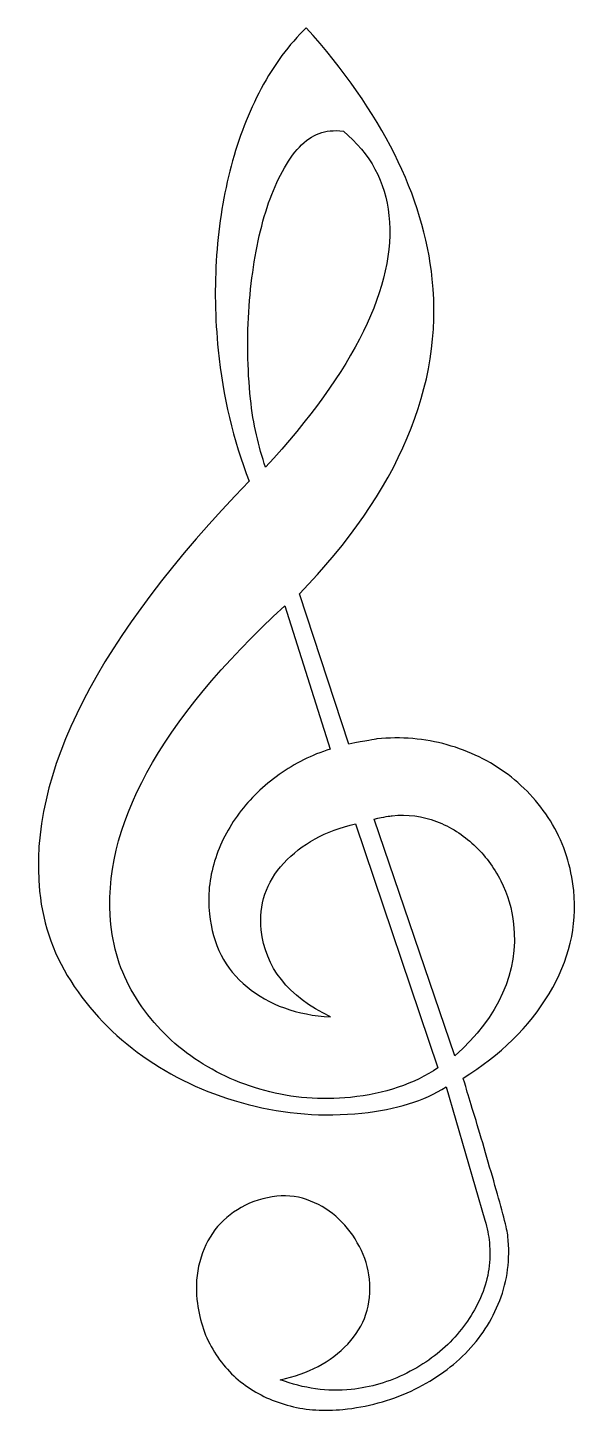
# Model space of a CAD drawing. Header units: centimetres. Extents: x -3 to 2.9, y -7.4 to 7.4.
import ezdxf

# ---------------------------------------------------------------- set-up
doc = ezdxf.new("R2010")
doc.units = ezdxf.units.CM
doc.header["$MEASUREMENT"] = 0
doc.layers.add('Camada 1', color=7, linetype='Continuous')

msp = doc.modelspace()

# ---------------------------------------------------------------- linework, layer by layer
at = {"layer": 'Camada 1'}
for points, knots in [([(0.5975, -4.23776), (0.17938, -4.2802), (-0.22877, -4.24908), (-0.62773, -4.145), (-0.62773, -4.145), (-1.02582, -4.04052), (-1.38446, -3.88028), (-1.70154, -3.66486), (-1.70154, -3.66486), (-2.0193, -3.44973), (-2.28426, -3.18599), (-2.49555, -2.87548), (-2.49555, -2.87548), (-2.70669, -2.56489), (-2.83067, -2.22344), (-2.86851, -1.85268), (-2.86851, -1.85268), (-2.99694, -0.59416), (-2.24579, 0.87639), (-0.6145, 2.5575), (-0.6145, 2.5575), (-0.78653, 2.99909), (-0.89739, 3.46783), (-0.94817, 3.96418), (-0.94817, 3.96418), (-0.98304, 4.30838), (-0.98889, 4.6494), (-0.96518, 4.9873), (-0.96518, 4.9873), (-0.94171, 5.32488), (-0.88951, 5.64426), (-0.80913, 5.94536), (-0.80913, 5.94536), (-0.72899, 6.24669), (-0.62114, 6.52377), (-0.48568, 6.77811), (-0.48568, 6.77811), (-0.35051, 7.03184), (-0.18885, 7.25026), (-0.00102, 7.43306), (-0.00102, 7.43306), (0.8104, 6.52377), (1.26221, 5.62254), (1.35351, 4.72979), (1.35351, 4.72979), (1.4708, 3.58063), (0.99468, 2.45271), (-0.07471, 1.34617), (-0.07471, 1.34617), (-0.07471, 1.34617), (0.45462, -0.27046), (0.45462, -0.27046), (0.45462, -0.27046), (0.6411, -0.23524), (0.74225, -0.21675), (0.75796, -0.21514), (0.75796, -0.21514), (1.019, -0.18871), (1.27059, -0.20921), (1.51231, -0.27742), (1.51231, -0.27742), (1.75372, -0.3447), (1.97258, -0.45191), (2.16744, -0.59862), (2.16744, -0.59862), (2.36191, -0.74536), (2.52217, -0.92432), (2.64663, -1.13586), (2.64663, -1.13586), (2.77149, -1.34827), (2.84681, -1.58433), (2.87356, -1.84582), (2.87356, -1.84582), (2.91269, -2.22698), (2.82461, -2.597), (2.60998, -2.95429), (2.60998, -2.95429), (2.39532, -3.31142), (2.08648, -3.61366), (1.68391, -3.8611), (1.68391, -3.8611), (1.68272, -3.85025), (1.69238, -3.88089), (1.71299, -3.9528), (1.71299, -3.9528), (1.73336, -4.02498), (1.7608, -4.11684), (1.79639, -4.2299), (1.79639, -4.2299), (1.83169, -4.34245), (1.86976, -4.4693), (1.91069, -4.61042), (1.91069, -4.61042), (1.95117, -4.75147), (1.99004, -4.88654), (2.02732, -5.01449), (2.02732, -5.01449), (2.06444, -5.14268), (2.09548, -5.25666), (2.12191, -5.35707), (2.12191, -5.35707), (2.14792, -5.45782), (2.16263, -5.52601), (2.16647, -5.56286), (2.16647, -5.56286), (2.19145, -5.80863), (2.16216, -6.03885), (2.07842, -6.25279), (2.07842, -6.25279), (1.99436, -6.46792), (1.87136, -6.6575), (1.70874, -6.8217), (1.70874, -6.8217), (1.54613, -6.98598), (1.35102, -7.12097), (1.12451, -7.22585), (1.12451, -7.22585), (0.89739, -7.33113), (0.65395, -7.39717), (0.39217, -7.42365), (0.39217, -7.42365), (0.19408, -7.44402), (0.00543, -7.43132), (-0.17314, -7.3864), (-0.17314, -7.3864), (-0.35202, -7.34089), (-0.51247, -7.26771), (-0.65471, -7.16592), (-0.65471, -7.16592), (-0.79785, -7.06382), (-0.91472, -6.93433), (-1.00737, -6.77725), (-1.00737, -6.77725), (-1.09934, -6.62009), (-1.15649, -6.44208), (-1.17684, -6.24337), (-1.17684, -6.24337), (-1.19137, -6.10208), (-1.18131, -5.96622), (-1.14707, -5.83546), (-1.14707, -5.83546), (-1.11259, -5.70526), (-1.05862, -5.59122), (-0.98406, -5.49407), (-0.98406, -5.49407), (-0.90926, -5.39652), (-0.81515, -5.31558), (-0.70006, -5.25084), (-0.70006, -5.25084), (-0.58542, -5.18604), (-0.45746, -5.14683), (-0.31657, -5.13215), (-0.31657, -5.13215), (-0.191, -5.11948), (-0.07014, -5.13638), (0.04498, -5.18292), (0.04498, -5.18292), (0.16007, -5.2289), (0.26218, -5.29397), (0.35004, -5.37747), (0.35004, -5.37747), (0.43793, -5.46129), (0.51088, -5.5594), (0.56991, -5.67251), (0.56991, -5.67251), (0.62883, -5.78538), (0.66482, -5.90201), (0.6772, -6.0224), (0.6772, -6.0224), (0.70482, -6.29484), (0.62674, -6.5272), (0.44355, -6.72037), (0.44355, -6.72037), (0.25996, -6.91365), (0.01842, -7.04152), (-0.28128, -7.10378), (-0.28128, -7.10378), (-0.02863, -7.19948), (0.22537, -7.2347), (0.48128, -7.20874), (0.48128, -7.20874), (0.69043, -7.18696), (0.89014, -7.12854), (1.08117, -7.03234), (1.08117, -7.03234), (1.27172, -6.9359), (1.43505, -6.81602), (1.57099, -6.67288), (1.57099, -6.67288), (1.70662, -6.52961), (1.81158, -6.36811), (1.8855, -6.18859), (1.8855, -6.18859), (1.95927, -6.00907), (1.98662, -5.82243), (1.96691, -5.62878), (1.96691, -5.62878), (1.9595, -5.55565), (1.9432, -5.47519), (1.91894, -5.38809), (1.91894, -5.38809), (1.91894, -5.38809), (1.50257, -3.95548), (1.50257, -3.95548), (1.50257, -3.95548), (1.26522, -4.10595), (0.96286, -4.20025), (0.5975, -4.23776)], [0, 0, 0, 0, 0.01886792, 0.01886792, 0.01886792, 0.01886792, 0.03773585, 0.03773585, 0.03773585, 0.03773585, 0.05660377, 0.05660377, 0.05660377, 0.05660377, 0.0754717, 0.0754717, 0.0754717, 0.0754717, 0.09433962, 0.09433962, 0.09433962, 0.09433962, 0.11320755, 0.11320755, 0.11320755, 0.11320755, 0.13207547, 0.13207547, 0.13207547, 0.13207547, 0.1509434, 0.1509434, 0.1509434, 0.1509434, 0.16981132, 0.16981132, 0.16981132, 0.16981132, 0.18867925, 0.18867925, 0.18867925, 0.18867925, 0.20754717, 0.20754717, 0.20754717, 0.20754717, 0.22641509, 0.22641509, 0.22641509, 0.22641509, 0.24528302, 0.24528302, 0.24528302, 0.24528302, 0.26415094, 0.26415094, 0.26415094, 0.26415094, 0.28301887, 0.28301887, 0.28301887, 0.28301887, 0.30188679, 0.30188679, 0.30188679, 0.30188679, 0.32075472, 0.32075472, 0.32075472, 0.32075472, 0.33962264, 0.33962264, 0.33962264, 0.33962264, 0.35849057, 0.35849057, 0.35849057, 0.35849057, 0.37735849, 0.37735849, 0.37735849, 0.37735849, 0.39622642, 0.39622642, 0.39622642, 0.39622642, 0.41509434, 0.41509434, 0.41509434, 0.41509434, 0.43396226, 0.43396226, 0.43396226, 0.43396226, 0.45283019, 0.45283019, 0.45283019, 0.45283019, 0.47169811, 0.47169811, 0.47169811, 0.47169811, 0.49056604, 0.49056604, 0.49056604, 0.49056604, 0.50943396, 0.50943396, 0.50943396, 0.50943396, 0.52830189, 0.52830189, 0.52830189, 0.52830189, 0.54716981, 0.54716981, 0.54716981, 0.54716981, 0.56603774, 0.56603774, 0.56603774, 0.56603774, 0.58490566, 0.58490566, 0.58490566, 0.58490566, 0.60377358, 0.60377358, 0.60377358, 0.60377358, 0.62264151, 0.62264151, 0.62264151, 0.62264151, 0.64150943, 0.64150943, 0.64150943, 0.64150943, 0.66037736, 0.66037736, 0.66037736, 0.66037736, 0.67924528, 0.67924528, 0.67924528, 0.67924528, 0.69811321, 0.69811321, 0.69811321, 0.69811321, 0.71698113, 0.71698113, 0.71698113, 0.71698113, 0.73584906, 0.73584906, 0.73584906, 0.73584906, 0.75471698, 0.75471698, 0.75471698, 0.75471698, 0.77358491, 0.77358491, 0.77358491, 0.77358491, 0.79245283, 0.79245283, 0.79245283, 0.79245283, 0.81132075, 0.81132075, 0.81132075, 0.81132075, 0.83018868, 0.83018868, 0.83018868, 0.83018868, 0.8490566, 0.8490566, 0.8490566, 0.8490566, 0.86792453, 0.86792453, 0.86792453, 0.86792453, 0.88679245, 0.88679245, 0.88679245, 0.88679245, 0.90566038, 0.90566038, 0.90566038, 0.90566038, 0.9245283, 0.9245283, 0.9245283, 0.9245283, 0.94339623, 0.94339623, 0.94339623, 0.94339623, 0.96226415, 0.96226415, 0.96226415, 0.96226415, 1, 1, 1, 1]), ([(0.25491, 6.32342), (0.09269, 6.30675), (-0.04981, 6.20878), (-0.17104, 6.03047), (-0.17104, 6.03047), (-0.29325, 5.85174), (-0.3916, 5.62542), (-0.46711, 5.35147), (-0.46711, 5.35147), (-0.54183, 5.07689), (-0.5917, 4.77211), (-0.61559, 4.43739), (-0.61559, 4.43739), (-0.63961, 4.10187), (-0.63483, 3.77053), (-0.6013, 3.44102), (-0.6013, 3.44102), (-0.58725, 3.30539), (-0.56608, 3.1772), (-0.53785, 3.0561), (-0.53785, 3.0561), (-0.50943, 2.93444), (-0.47686, 2.8179), (-0.43868, 2.7059), (-0.43868, 2.7059), (0.52215, 3.75399), (0.96472, 4.65625), (0.88736, 5.4142), (0.88736, 5.4142), (0.85048, 5.7743), (0.68726, 6.07698), (0.3978, 6.32206), (0.3978, 6.32206), (0.34408, 6.32684), (0.29682, 6.32747), (0.25491, 6.32342)], [0, 0, 0, 0, 0.1, 0.1, 0.1, 0.1, 0.2, 0.2, 0.2, 0.2, 0.3, 0.3, 0.3, 0.3, 0.4, 0.4, 0.4, 0.4, 0.5, 0.5, 0.5, 0.5, 0.6, 0.6, 0.6, 0.6, 0.7, 0.7, 0.7, 0.7, 0.8, 0.8, 0.8, 0.8, 1, 1, 1, 1]), ([(-0.24322, -1.54997), (-0.43314, -1.75719), (-0.51368, -1.99571), (-0.48605, -2.26718), (-0.48605, -2.26718), (-0.44504, -2.66903), (-0.19726, -2.98121), (0.25841, -3.20394), (0.25841, -3.20394), (-0.1024, -3.18293), (-0.40167, -3.07509), (-0.63829, -2.88025), (-0.63829, -2.88025), (-0.87464, -2.68499), (-1.00963, -2.42382), (-1.04308, -2.09454), (-1.04308, -2.09454), (-1.0629, -1.90161), (-1.04435, -1.7128), (-0.98664, -1.52762), (-0.98664, -1.52762), (-0.92909, -1.3418), (-0.84112, -1.17112), (-0.72243, -1.01353), (-0.72243, -1.01353), (-0.60406, -0.85666), (-0.46092, -0.7177), (-0.29359, -0.59813), (-0.29359, -0.59813), (-0.12653, -0.47767), (0.05643, -0.38675), (0.25656, -0.32368), (0.25656, -0.32368), (0.25656, -0.32368), (-0.23334, 1.21694), (-0.23334, 1.21694), (-0.23334, 1.21694), (-1.58581, -0.02904), (-2.20838, -1.17172), (-2.10236, -2.21058), (-2.10236, -2.21058), (-2.07307, -2.49794), (-1.98118, -2.76282), (-1.82801, -3.00523), (-1.82801, -3.00523), (-1.67386, -3.24806), (-1.47958, -3.45378), (-1.244, -3.62174), (-1.244, -3.62174), (-1.00844, -3.79015), (-0.74301, -3.91492), (-0.44745, -3.99597), (-0.44745, -3.99597), (-0.15233, -4.07627), (0.15458, -4.10053), (0.47301, -4.06807), (0.47301, -4.06807), (0.8438, -4.03), (1.15775, -3.92419), (1.41429, -3.75001), (1.41429, -3.75001), (1.41429, -3.75001), (0.52936, -1.12712), (0.52936, -1.12712), (0.52936, -1.12712), (0.20451, -1.20281), (-0.05298, -1.34399), (-0.24322, -1.54997)], [0, 0, 0, 0, 0.05555556, 0.05555556, 0.05555556, 0.05555556, 0.11111111, 0.11111111, 0.11111111, 0.11111111, 0.16666667, 0.16666667, 0.16666667, 0.16666667, 0.22222222, 0.22222222, 0.22222222, 0.22222222, 0.27777778, 0.27777778, 0.27777778, 0.27777778, 0.33333333, 0.33333333, 0.33333333, 0.33333333, 0.38888889, 0.38888889, 0.38888889, 0.38888889, 0.44444444, 0.44444444, 0.44444444, 0.44444444, 0.5, 0.5, 0.5, 0.5, 0.55555556, 0.55555556, 0.55555556, 0.55555556, 0.61111111, 0.61111111, 0.61111111, 0.61111111, 0.66666667, 0.66666667, 0.66666667, 0.66666667, 0.72222222, 0.72222222, 0.72222222, 0.72222222, 0.77777778, 0.77777778, 0.77777778, 0.77777778, 0.83333333, 0.83333333, 0.83333333, 0.83333333, 0.88888889, 0.88888889, 0.88888889, 0.88888889, 1, 1, 1, 1]), ([(2.22825, -2.20452), (2.21155, -2.04257), (2.16525, -1.88755), (2.08985, -1.73986), (2.08985, -1.73986), (2.01328, -1.59193), (1.91774, -1.46295), (1.80087, -1.35407), (1.80087, -1.35407), (1.68419, -1.24432), (1.54991, -1.16026), (1.39849, -1.10197), (1.39849, -1.10197), (1.24794, -1.04355), (1.08869, -1.02254), (0.92137, -1.03971), (0.92137, -1.03971), (0.91132, -1.04074), (0.89031, -1.0445), (0.85909, -1.05), (0.85909, -1.05), (0.82787, -1.05527), (0.78424, -1.06405), (0.72733, -1.07556), (0.72733, -1.07556), (0.72733, -1.07556), (1.59694, -3.62228), (1.59694, -3.62228), (1.59694, -3.62228), (2.07035, -3.19443), (2.28093, -2.72189), (2.22825, -2.20452)], [0, 0, 0, 0, 0.11111111, 0.11111111, 0.11111111, 0.11111111, 0.22222222, 0.22222222, 0.22222222, 0.22222222, 0.33333333, 0.33333333, 0.33333333, 0.33333333, 0.44444444, 0.44444444, 0.44444444, 0.44444444, 0.55555556, 0.55555556, 0.55555556, 0.55555556, 0.66666667, 0.66666667, 0.66666667, 0.66666667, 0.77777778, 0.77777778, 0.77777778, 0.77777778, 1, 1, 1, 1])]:
    msp.add_open_spline(points, degree=3, knots=knots, dxfattribs=at)

doc.saveas('drawing.dxf')
